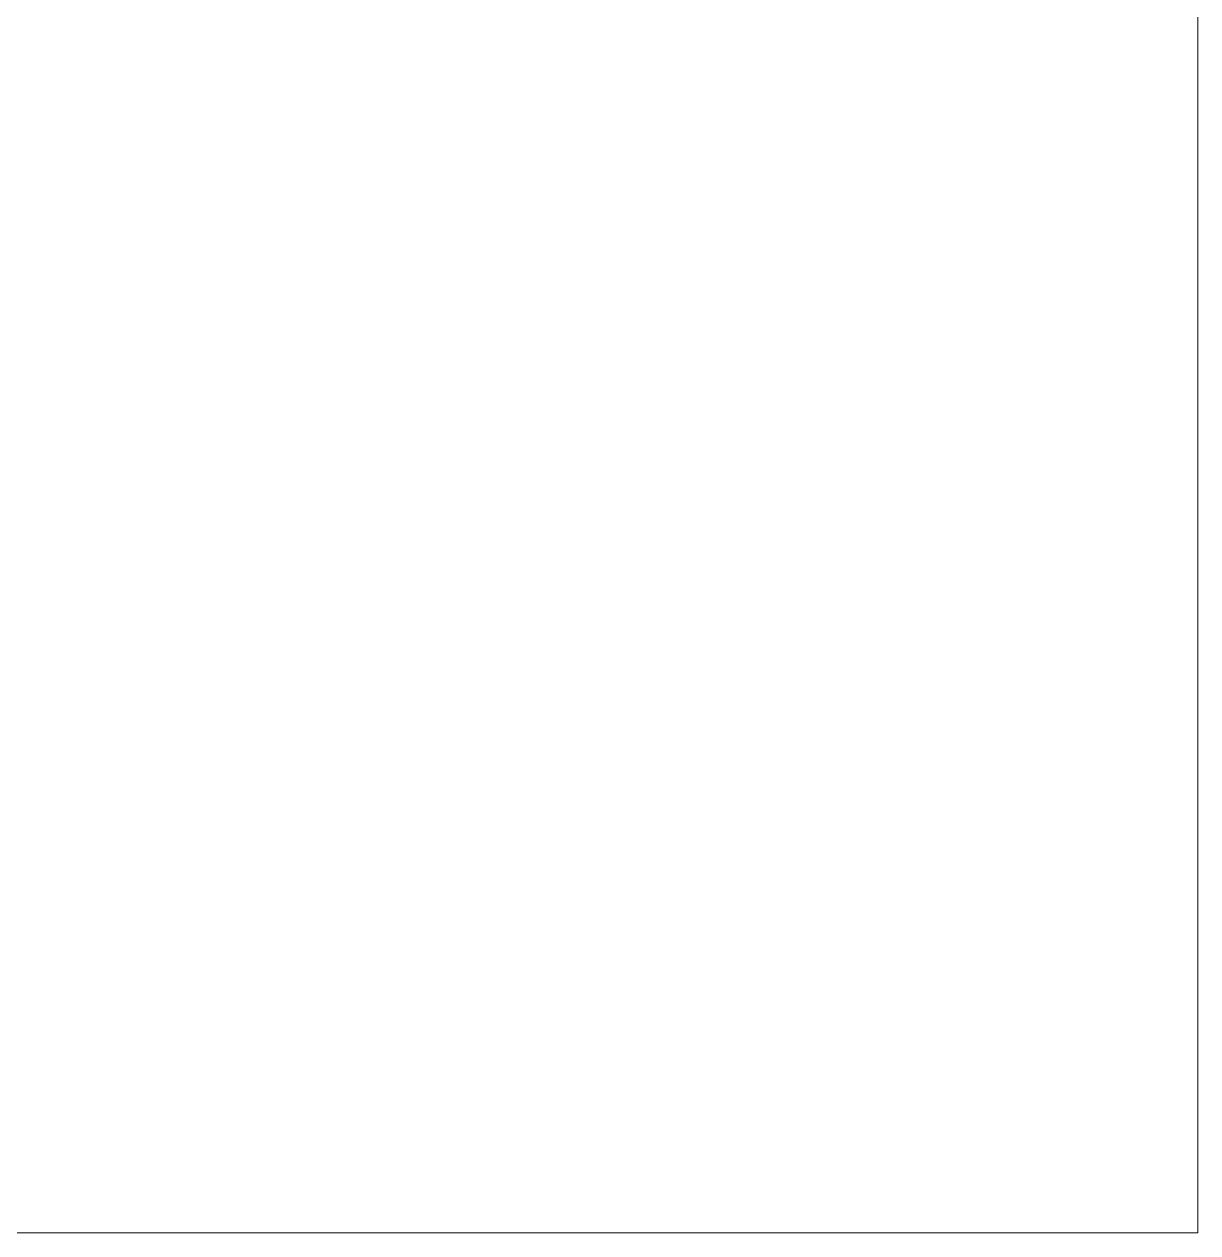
# Model space of a CAD drawing. Header units: inches. Extents: x -4169 to -1846, y 9706 to 12377.
# Drawn here: x -3756.967842 to -3756.964586, y 10429.358348 to 10429.361702 of the extents above; entities that cross this region are included whole.
import ezdxf

# ---------------------------------------------------------------- set-up
doc = ezdxf.new("R2010")
doc.units = ezdxf.units.IN
doc.header["$MEASUREMENT"] = 0
for name, color, linetype, lineweight in [('0-1', 7, 'Continuous', 5), ('0-2', 90, 'Continuous', 18), ('I-FURN', 30, 'Continuous', 9), ('I-FURN-1', 250, 'Continuous', 9)]:
    doc.layers.add(name, color=color, linetype=linetype, lineweight=lineweight)

# ---------------------------------------------------------------- blocks, each defined once
blk = doc.blocks.new('Couch-Both_Arms-Generic - 1-1372852-ENLARGED RCP - 3RD FLOOR PLAN')
at = {"layer": 'I-FURN'}
for p, q in [((-42, 17.5), (-36, 17.5)), ((-42, -13.5), (-42, 17.5))]:
    blk.add_line(p, q, dxfattribs=at)
at = {"layer": 'I-FURN-1'}
for p, q in [((-42, 17.5), (42, 17.5)), ((-42, -17.5), (-42, 17.5))]:
    blk.add_line(p, q, dxfattribs=at)
blk = doc.blocks.new('CTR - 1st Phase - Unit Layouts_rvt-1-ENLARGED RCP - 3RD FLOOR PLAN')
at = {"layer": '0-2', "rotation": 180}
blk.add_blockref('Couch-Both_Arms-Generic - 1-1372852-ENLARGED RCP - 3RD FLOOR PLAN', (-3798.9645864, 10446.8583477), dxfattribs=at)

msp = doc.modelspace()

# ---------------------------------------------------------------- block references
at = {"layer": '0-1'}
msp.add_blockref('CTR - 1st Phase - Unit Layouts_rvt-1-ENLARGED RCP - 3RD FLOOR PLAN', (0, 0), dxfattribs=at)

doc.saveas('drawing.dxf')
